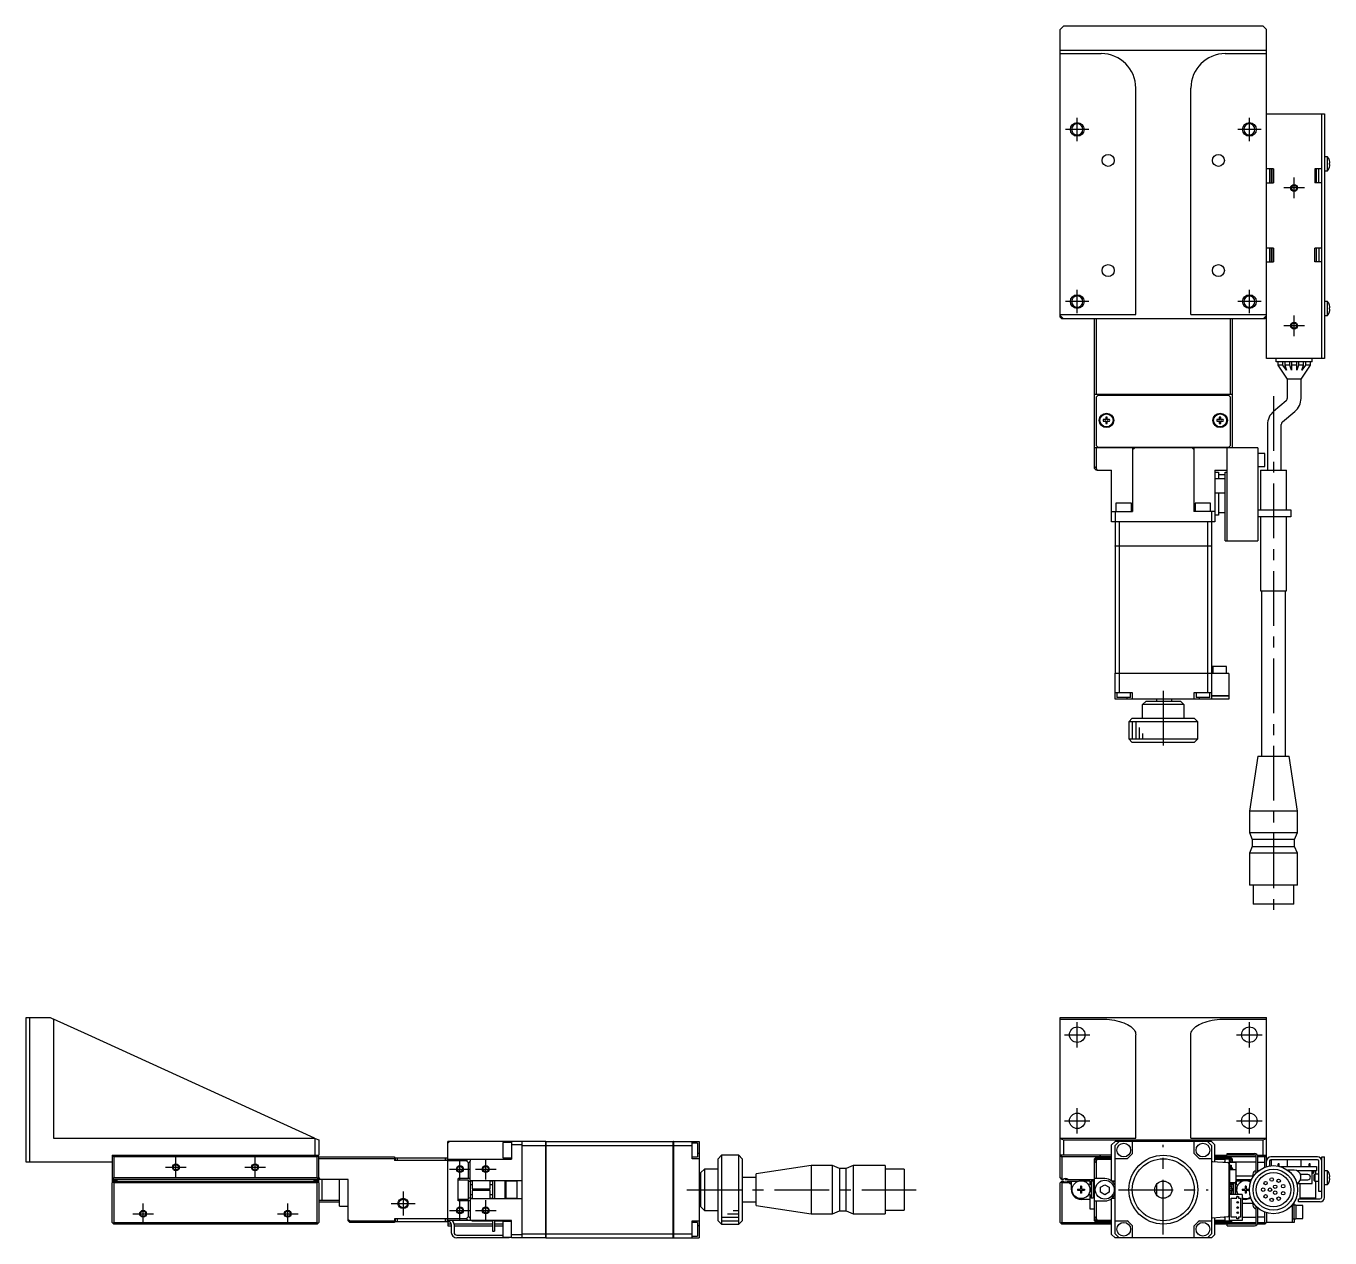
# Model space of a CAD drawing. Extents: x 0 to 775, y -8 to 645.
# Drawn here: x 0 to 378.7, y 292.9 to 644.9 of the extents above; entities that cross this region are included whole.
import ezdxf

# ---------------------------------------------------------------- set-up
doc = ezdxf.new("R2010")
doc.units = 0
doc.header["$LTSCALE"] = 0.5
doc.linetypes.add('CENTER', pattern=[50.8, 31.75, -6.35, 6.35, -6.35])
for name, color, linetype in [('MSM_CENTER', 1, 'CENTER'), ('MSM_CONTINUOUS', 7, 'CONTINUOUS'), ('MSM_NARROW', 5, 'CONTINUOUS')]:
    doc.layers.add(name, color=color, linetype=linetype)

msp = doc.modelspace()

# ---------------------------------------------------------------- linework, layer by layer
at = {"layer": 'MSM_CENTER'}
for p, q in [((305.29, 611.46), (305.29, 618.26)), ((355.29, 611.46), (355.29, 618.26)), ((308.69, 614.86), (301.89, 614.86)), ((358.69, 614.86), (351.89, 614.86)), ((368.29, 594.86), (368.29, 600.86)), ((371.29, 597.86), (365.29, 597.86)), ((305.29, 561.46), (305.29, 568.26)), ((355.29, 561.46), (355.29, 568.26)), ((308.69, 564.86), (301.89, 564.86)), ((358.69, 564.86), (351.89, 564.86)), ((368.29, 554.86), (368.29, 560.86)), ((371.29, 557.86), (365.29, 557.86)), ((362.29, 537.41), (362.29, 386.31)), ((330.29, 451.86), (330.29, 433.36)), ((305.29, 348.25), (305.29, 355.65)), ((355.29, 348.25), (355.29, 355.65)), ((301.59, 351.95), (308.99, 351.95)), ((351.59, 351.95), (358.99, 351.95)), ((305.29, 323.25), (305.29, 330.65)), ((355.29, 323.25), (355.29, 330.65)), ((301.59, 326.95), (308.99, 326.95)), ((351.59, 326.95), (358.99, 326.95)), ((330.29, 293.95), (330.29, 319.95)), ((43.5, 310.45), (43.5, 316.45)), ((66.5, 310.45), (66.5, 316.45)), ((126, 309.95), (126, 315.95)), ((133.5, 309.95), (133.5, 315.95)), ((40.5, 313.45), (46.5, 313.45)), ((63.5, 313.45), (69.5, 313.45)), ((123, 312.95), (129, 312.95)), ((130.5, 312.95), (136.5, 312.95)), ((191.95, 306.95), (258.55, 306.95)), ((317.29, 306.95), (343.29, 306.95)), ((34, 296.95), (34, 302.95)), ((76, 296.95), (76, 302.95)), ((106, 302.95), (113, 302.95)), ((109.5, 306.45), (109.5, 299.45)), ((126, 297.95), (126, 303.95)), ((133.5, 297.95), (133.5, 303.95)), ((31, 299.95), (37, 299.95)), ((73, 299.95), (79, 299.95)), ((123, 300.95), (129, 300.95)), ((130.5, 300.95), (136.5, 300.95))]:
    msp.add_line(p, q, dxfattribs=at)
at = {"layer": 'MSM_CONTINUOUS'}
for p, q in [((301.29, 644.86), (300.29, 643.86)), ((300.29, 560.36), (300.29, 643.86)), ((359.29, 644.86), (301.29, 644.86)), ((360.29, 643.86), (359.29, 644.86)), ((360.29, 548.36), (360.29, 643.86)), ((300.29, 637.86), (360.29, 637.86)), ((300.29, 636.86), (312.29, 636.86)), ((348.29, 636.86), (360.29, 636.86)), ((322.29, 561.06), (322.29, 626.86)), ((338.29, 561.06), (338.29, 626.86)), ((360.29, 619.36), (377.09, 619.36)), ((376.29, 548.36), (376.29, 619.36)), ((377.09, 619.36), (377.09, 548.36)), ((377.99, 606.86), (377.09, 606.86)), ((377.99, 602.86), (377.99, 606.86)), ((362.29, 603.36), (360.29, 603.36)), ((361.09, 603.36), (361.09, 599.36)), ((361.59, 603.36), (361.59, 599.36)), ((361.79, 603.36), (361.79, 599.36)), ((362.29, 603.36), (362.29, 599.36)), ((374.29, 603.36), (374.29, 599.36)), ((376.29, 603.36), (374.29, 603.36)), ((374.79, 599.36), (374.79, 603.36)), ((375.49, 599.36), (375.49, 603.36)), ((377.09, 602.86), (377.99, 602.86)), ((378.55, 605.79), (378.55, 605.81)), ((378.55, 605.06), (378.68, 605.06)), ((378.55, 604.66), (378.55, 605.06)), ((378.68, 604.66), (378.55, 604.66)), ((378.55, 603.91), (378.55, 603.93)), ((360.29, 599.36), (362.29, 599.36)), ((376.29, 599.36), (374.29, 599.36)), ((362.29, 580.36), (360.29, 580.36)), ((361.09, 580.36), (361.09, 576.36)), ((361.59, 580.36), (361.59, 576.36)), ((361.79, 580.36), (361.79, 576.36)), ((362.29, 580.36), (362.29, 576.36)), ((376.29, 580.36), (374.29, 580.36)), ((374.29, 576.36), (374.29, 580.36)), ((374.79, 576.36), (374.79, 580.36)), ((375.49, 580.36), (375.49, 576.36)), ((360.29, 576.36), (362.29, 576.36)), ((376.29, 576.36), (374.29, 576.36)), ((377.99, 564.86), (377.09, 564.86)), ((377.99, 560.86), (377.99, 564.86)), ((300.29, 561.06), (322.29, 561.06)), ((300.29, 560.86), (301.29, 559.86)), ((338.29, 561.06), (360.29, 561.06)), ((359.29, 559.86), (360.29, 560.86)), ((377.09, 560.86), (377.99, 560.86)), ((378.55, 563.79), (378.55, 563.81)), ((378.55, 563.06), (378.68, 563.06)), ((378.55, 562.66), (378.55, 563.06)), ((378.68, 562.66), (378.55, 562.66)), ((378.55, 561.91), (378.55, 561.93)), ((300.29, 560.36), (300.79, 559.86)), ((300.54, 560.11), (300.79, 560.36)), ((359.79, 559.86), (300.79, 559.86)), ((310.29, 516.36), (310.29, 559.86)), ((310.79, 559.86), (310.79, 537.86)), ((349.79, 537.86), (349.79, 559.86)), ((350.29, 559.86), (350.29, 522.36)), ((359.79, 560.36), (360.04, 560.11)), ((359.79, 559.86), (360.29, 560.36)), ((377.09, 548.36), (360.29, 548.36)), ((363.04, 547.36), (363.04, 548.36)), ((373.54, 547.36), (363.04, 547.36)), ((363.54, 547.36), (363.54, 546.36)), ((365.04, 546.36), (363.54, 546.36)), ((363.54, 546.36), (366.29, 542.36)), ((365.04, 546.36), (365.04, 547.36)), ((366.04, 544.91), (365.04, 546.36)), ((365.54, 547.36), (365.54, 546.36)), ((367.04, 546.36), (365.54, 546.36)), ((365.54, 546.36), (366.04, 544.91)), ((367.04, 546.36), (367.04, 547.36)), ((367.54, 544.91), (367.04, 546.36)), ((367.54, 547.36), (367.54, 544.91)), ((369.04, 546.36), (367.54, 546.36)), ((369.04, 544.91), (369.04, 547.36)), ((369.54, 546.36), (369.04, 544.91)), ((369.54, 547.36), (369.54, 546.36)), ((371.04, 546.36), (369.54, 546.36)), ((370.29, 542.36), (373.04, 546.36)), ((370.54, 544.91), (371.04, 546.36)), ((371.54, 546.36), (370.54, 544.91)), ((371.04, 546.36), (371.04, 547.36)), ((371.54, 547.36), (371.54, 546.36)), ((373.04, 546.36), (371.54, 546.36)), ((373.04, 546.36), (373.04, 547.36)), ((373.54, 547.36), (373.54, 548.36)), ((370.29, 542.36), (366.29, 542.36)), ((366.29, 542.36), (366.29, 536.76)), ((370.29, 536.76), (370.29, 542.36)), ((350.29, 537.86), (310.29, 537.86)), ((316.04, 537.86), (316.04, 537.56)), ((316.54, 537.86), (316.54, 537.56)), ((322.04, 537.56), (322.04, 537.86)), ((325.49, 537.86), (325.29, 537.66)), ((335.29, 537.66), (335.09, 537.86)), ((338.54, 537.86), (338.54, 537.56)), ((344.04, 537.56), (344.04, 537.86)), ((344.54, 537.56), (344.54, 537.86)), ((311.29, 537.56), (310.79, 537.06)), ((310.79, 537.06), (310.79, 523.06)), ((349.29, 537.56), (311.29, 537.56)), ((335.29, 537.66), (325.29, 537.66)), ((325.29, 537.66), (325.29, 537.56)), ((335.29, 537.56), (335.29, 537.66)), ((349.79, 537.06), (349.29, 537.56)), ((349.79, 523.06), (349.79, 537.06)), ((365.94, 535.99), (362.33, 532.97)), ((313.55, 530.6), (312.87, 530.6)), ((313.55, 531.28), (313.55, 530.6)), ((314.03, 530.6), (314.03, 531.28)), ((314.71, 530.6), (314.03, 530.6)), ((346.55, 530.6), (345.87, 530.6)), ((346.55, 531.28), (346.55, 530.6)), ((347.03, 530.6), (347.03, 531.28)), ((347.71, 530.6), (347.03, 530.6)), ((364.91, 529.91), (368.51, 532.93)), ((312.87, 530.12), (313.55, 530.12)), ((313.55, 530.12), (313.55, 529.44)), ((314.03, 529.44), (314.03, 530.12)), ((314.03, 530.12), (314.71, 530.12)), ((345.87, 530.12), (346.55, 530.12)), ((346.55, 530.12), (346.55, 529.44)), ((347.03, 529.44), (347.03, 530.12)), ((347.03, 530.12), (347.71, 530.12)), ((360.55, 529.14), (360.55, 515.86)), ((364.55, 515.86), (364.55, 529.14)), ((310.79, 523.06), (311.29, 522.56)), ((349.29, 522.56), (349.79, 523.06)), ((357.79, 522.36), (310.29, 522.36)), ((310.79, 522.36), (310.79, 516.47)), ((311.29, 522.56), (349.29, 522.56)), ((316.04, 522.56), (316.04, 522.36)), ((320.29, 522.56), (320.29, 522.36)), ((321.29, 522.56), (321.29, 522.36)), ((321.39, 522.36), (321.39, 503.86)), ((321.39, 521.86), (321.89, 522.36)), ((322.79, 522.56), (322.79, 522.36)), ((337.79, 522.36), (337.79, 522.56)), ((338.69, 522.36), (339.19, 521.86)), ((339.19, 522.36), (339.19, 503.86)), ((339.29, 522.56), (339.29, 522.36)), ((340.29, 522.36), (340.29, 522.56)), ((344.54, 522.36), (344.54, 522.56)), ((348.79, 495.36), (348.79, 522.36)), ((357.79, 522.36), (357.79, 495.36)), ((359.79, 520.76), (357.79, 520.76)), ((359.79, 516.96), (359.79, 520.76)), ((310.29, 516.97), (310.79, 516.47)), ((310.79, 515.86), (310.29, 516.36)), ((310.79, 516.47), (311.1, 515.86)), ((311.1, 515.86), (310.79, 515.86)), ((311.1, 515.86), (315.29, 515.86)), ((315.29, 500.86), (315.29, 515.86)), ((345.29, 515.86), (345.29, 500.86)), ((345.29, 515.86), (348.79, 515.86)), ((345.29, 515.36), (346.29, 515.36)), ((346.29, 515.36), (346.29, 513.36)), ((348.29, 515.36), (348.79, 515.36)), ((348.29, 495.36), (348.29, 515.36)), ((357.79, 516.96), (359.79, 516.96)), ((358.54, 515.86), (366.04, 515.86)), ((358.54, 515.86), (358.54, 504.36)), ((366.04, 504.36), (366.04, 515.86)), ((348.29, 513.36), (345.29, 513.36)), ((346.29, 514.61), (348.29, 514.61)), ((345.29, 509.36), (348.29, 509.36)), ((346.29, 509.36), (346.29, 502.86)), ((315.29, 503.86), (321.39, 503.86)), ((316.29, 503.86), (316.29, 493.91)), ((321.04, 506.36), (316.54, 506.36)), ((316.54, 506.36), (316.54, 503.86)), ((321.04, 503.86), (321.04, 506.36)), ((345.29, 503.86), (339.19, 503.86)), ((344.04, 506.36), (339.54, 506.36)), ((339.54, 506.36), (339.54, 503.86)), ((344.04, 503.86), (344.04, 506.36)), ((344.29, 503.86), (344.29, 493.91)), ((357.79, 504.36), (367.29, 504.36)), ((367.29, 504.36), (367.29, 502.36)), ((345.29, 500.86), (315.29, 500.86)), ((317.45, 500.86), (317.45, 493.91)), ((343.14, 500.86), (343.14, 493.91)), ((346.29, 502.86), (345.29, 502.86)), ((346.29, 503.61), (348.29, 503.61)), ((367.29, 502.36), (357.79, 502.36)), ((358.54, 502.36), (358.54, 480.86)), ((366.04, 480.86), (366.04, 502.36)), ((316.29, 493.91), (344.29, 493.91)), ((316.29, 493.86), (316.29, 456.91)), ((344.29, 493.86), (316.29, 493.86)), ((316.3, 493.86), (316.3, 493.91)), ((317.45, 493.86), (317.45, 493.91)), ((317.45, 493.86), (317.45, 456.91)), ((343.13, 493.86), (343.13, 493.91)), ((343.14, 493.86), (343.14, 456.91)), ((344.28, 493.86), (344.28, 493.91)), ((344.29, 493.86), (344.29, 456.91)), ((348.29, 495.36), (357.79, 495.36)), ((358.54, 480.86), (366.04, 480.86)), ((358.79, 480.86), (358.79, 432.86)), ((365.79, 432.86), (365.79, 480.86)), ((348.69, 458.86), (344.29, 458.86)), ((344.79, 456.91), (344.79, 458.86)), ((348.69, 456.86), (348.69, 458.86)), ((316.29, 456.91), (348.29, 456.91)), ((349.29, 456.86), (316.29, 456.86)), ((316.29, 449.36), (316.29, 456.86)), ((316.3, 456.86), (316.3, 456.91)), ((317.45, 456.86), (317.45, 456.91)), ((317.45, 456.86), (317.45, 451.36)), ((343.13, 456.86), (343.13, 456.91)), ((343.14, 456.86), (343.14, 451.36)), ((344.28, 456.86), (344.28, 456.91)), ((344.29, 456.86), (344.29, 449.36)), ((348.29, 456.91), (348.29, 456.86)), ((349.29, 456.86), (349.29, 450.41)), ((316.29, 451.36), (321.29, 451.36)), ((316.79, 451.36), (316.79, 449.86)), ((320.79, 449.86), (320.79, 451.36)), ((321.29, 451.36), (321.29, 449.36)), ((339.29, 449.36), (339.29, 451.36)), ((339.29, 451.36), (344.29, 451.36)), ((339.79, 451.36), (339.79, 449.86)), ((343.79, 449.86), (343.79, 451.36)), ((349.29, 449.36), (316.29, 449.36)), ((320.79, 449.86), (316.79, 449.86)), ((319.79, 449.36), (319.79, 449.86)), ((325.29, 448.86), (324.29, 447.86)), ((324.29, 443.86), (324.29, 447.86)), ((336.29, 447.86), (324.29, 447.86)), ((325.29, 448.86), (335.29, 448.86)), ((328.29, 449.36), (328.29, 448.86)), ((332.79, 448.86), (332.79, 449.36)), ((336.29, 447.86), (335.29, 448.86)), ((336.29, 447.86), (336.29, 443.86)), ((343.79, 449.86), (339.79, 449.86)), ((340.79, 449.36), (340.79, 449.86)), ((344.29, 450.41), (349.29, 450.41)), ((349.29, 450.36), (344.29, 450.36)), ((349.24, 450.36), (349.24, 450.41)), ((349.29, 450.36), (349.29, 449.36)), ((321.29, 443.86), (320.29, 442.86)), ((321.29, 443.86), (339.29, 443.86)), ((340.29, 442.86), (339.29, 443.86)), ((340.29, 442.86), (320.29, 442.86)), ((320.29, 442.86), (320.29, 437.86)), ((340.29, 437.86), (340.29, 442.86)), ((320.29, 437.86), (340.29, 437.86)), ((320.29, 437.86), (321.29, 436.86)), ((339.29, 436.86), (321.29, 436.86)), ((339.29, 436.86), (340.29, 437.86)), ((357.72, 432.86), (355.29, 416.86)), ((357.72, 432.86), (366.86, 432.86)), ((369.29, 416.86), (366.86, 432.86)), ((369.29, 416.86), (355.29, 416.86)), ((355.29, 416.86), (355.29, 410.66)), ((369.29, 410.66), (369.29, 416.86)), ((355.29, 410.66), (369.29, 410.66)), ((355.29, 410.66), (356.14, 408.66)), ((368.44, 408.66), (369.29, 410.66)), ((356.14, 406.66), (355.29, 404.66)), ((368.44, 408.66), (356.14, 408.66)), ((356.14, 408.66), (356.14, 406.66)), ((356.14, 406.66), (368.44, 406.66)), ((368.44, 406.66), (368.44, 408.66)), ((369.29, 404.66), (368.44, 406.66)), ((369.29, 404.66), (355.29, 404.66)), ((355.29, 404.66), (355.29, 395.36)), ((369.29, 395.36), (369.29, 404.66)), ((369.29, 395.36), (355.29, 395.36)), ((356.34, 395.36), (356.34, 389.86)), ((368.24, 389.86), (368.24, 395.36)), ((368.24, 389.86), (356.34, 389.86)), ((0, 314.95), (0, 356.95)), ((0, 356.95), (7, 356.95)), ((1, 356.95), (1, 314.95)), ((7, 356.95), (8, 356.49)), ((8, 356.49), (8, 321.95)), ((18, 351.93), (8, 356.49)), ((300.29, 356.95), (360.29, 356.95)), ((300.29, 310.45), (300.29, 356.95)), ((300.29, 356.49), (312.29, 356.49)), ((312.29, 356.49), (313.08, 356.48)), ((313.08, 356.48), (313.86, 356.44)), ((313.86, 356.44), (314.63, 356.37)), ((314.63, 356.37), (315.38, 356.27)), ((315.38, 356.27), (316.12, 356.15)), ((316.12, 356.15), (316.83, 356)), ((316.83, 356), (317.52, 355.82)), ((343.07, 355.82), (343.75, 356)), ((343.75, 356), (344.47, 356.15)), ((344.47, 356.15), (345.2, 356.27)), ((345.2, 356.27), (345.96, 356.37)), ((345.96, 356.37), (346.73, 356.44)), ((346.73, 356.44), (347.51, 356.48)), ((347.51, 356.48), (348.29, 356.49)), ((348.29, 356.49), (360.29, 356.49)), ((360.29, 313.66), (360.29, 356.95)), ((317.52, 355.82), (318.17, 355.62)), ((318.17, 355.62), (318.79, 355.4)), ((318.79, 355.4), (319.36, 355.16)), ((319.36, 355.16), (319.9, 354.89)), ((319.9, 354.89), (320.38, 354.61)), ((320.38, 354.61), (320.82, 354.32)), ((320.82, 354.32), (321.2, 354)), ((321.2, 354), (321.53, 353.68)), ((321.53, 353.68), (321.8, 353.34)), ((321.8, 353.34), (322.02, 353)), ((322.02, 353), (322.17, 352.65)), ((322.17, 352.65), (322.26, 352.29)), ((322.26, 352.29), (322.29, 351.93)), ((338.29, 351.93), (338.32, 352.29)), ((338.32, 352.29), (338.42, 352.65)), ((338.42, 352.65), (338.57, 353)), ((338.57, 353), (338.78, 353.34)), ((338.78, 353.34), (339.05, 353.68)), ((339.05, 353.68), (339.38, 354)), ((339.38, 354), (339.77, 354.32)), ((339.77, 354.32), (340.2, 354.61)), ((340.2, 354.61), (340.69, 354.89)), ((340.69, 354.89), (341.22, 355.16)), ((341.22, 355.16), (341.8, 355.4)), ((341.8, 355.4), (342.42, 355.62)), ((342.42, 355.62), (343.07, 355.82)), ((83.8, 321.95), (18, 351.93)), ((322.29, 321.95), (322.29, 351.93)), ((338.29, 321.95), (338.29, 351.93)), ((8, 321.95), (83.8, 321.95)), ((83.8, 321.95), (84, 321.86)), ((300.29, 321.95), (322.29, 321.95)), ((338.29, 321.95), (360.29, 321.95)), ((84, 316.95), (84, 321.86)), ((84, 321.86), (85, 321.4)), ((85, 321.4), (85, 316.95)), ((122.5, 320.45), (123, 320.95)), ((150.95, 320.95), (122.5, 320.95)), ((122.5, 298.45), (122.5, 320.95)), ((138.5, 320.7), (138.5, 316.2)), ((141, 320.7), (138.5, 320.7)), ((141, 320.95), (141, 315.85)), ((144, 319.95), (141, 319.95)), ((144, 320.95), (144, 292.95)), ((144, 319.79), (150.95, 319.79)), ((150.95, 292.95), (150.95, 320.95)), ((151, 320.94), (150.95, 320.94)), ((151, 319.79), (150.95, 319.79)), ((151, 320.95), (187.95, 320.95)), ((151, 320.95), (151, 292.95)), ((151, 319.79), (187.95, 319.79)), ((187.95, 292.95), (187.95, 320.95)), ((188, 320.94), (187.95, 320.94)), ((188, 319.79), (187.95, 319.79)), ((188, 320.95), (195.5, 320.95)), ((188, 320.95), (188, 292.95)), ((188, 319.79), (193.5, 319.79)), ((193.5, 315.95), (193.5, 320.95)), ((195, 320.45), (193.5, 320.45)), ((195, 320.45), (195, 316.45)), ((195.5, 320.95), (195.5, 292.95)), ((300.29, 321.86), (301.29, 321.4)), ((301.29, 321.4), (359.29, 321.4)), ((301.29, 321.4), (301.29, 316.95)), ((316.29, 320.95), (315.29, 319.95)), ((315.29, 309.55), (315.29, 319.95)), ((344.29, 320.95), (316.29, 320.95)), ((316.29, 294.1), (316.29, 319.79)), ((321.29, 320.95), (321.29, 317.45)), ((339.29, 317.45), (339.29, 320.95)), ((345.29, 319.95), (344.29, 320.95)), ((344.29, 319.79), (344.29, 294.1)), ((345.29, 315.13), (345.29, 319.95)), ((359.29, 321.4), (360.29, 321.86)), ((359.29, 316.95), (359.29, 321.4)), ((25, 314.95), (0, 314.95)), ((25, 316.95), (85, 316.95)), ((25, 316.45), (25.5, 316.95)), ((25, 316.95), (25, 309.25)), ((25.25, 316.7), (25.5, 316.45)), ((25.5, 316.45), (25.5, 310.45)), ((84.5, 316.45), (25.5, 316.45)), ((85, 316.45), (84.5, 316.95)), ((84.5, 316.45), (84.75, 316.7)), ((84.5, 310.45), (84.5, 316.45)), ((85, 309.25), (85, 316.45)), ((85, 316.45), (107, 316.45)), ((107, 315.95), (85, 315.95)), ((107, 316.45), (107, 315.45)), ((122.5, 315.45), (107, 315.45)), ((107.3, 315.45), (107.3, 316.25)), ((107.3, 316.25), (122.3, 316.25)), ((107.8, 316.25), (107.8, 315.45)), ((121.8, 315.45), (121.8, 316.25)), ((122.3, 316.25), (122.3, 315.45)), ((122.5, 315.85), (129, 315.85)), ((127.89, 315.35), (122.5, 315.35)), ((127.89, 315.35), (128.39, 315.85)), ((128.5, 314.74), (127.89, 315.35)), ((129, 315.24), (128.5, 314.74)), ((128.5, 310.2), (128.5, 314.74)), ((129, 315.85), (129, 315.24)), ((129, 315.85), (141, 315.85)), ((129, 309.44), (129, 315.24)), ((138.5, 316.2), (141, 316.2)), ((193.5, 316.45), (195, 316.45)), ((195.5, 315.95), (193.5, 315.95)), ((195.5, 317.45), (195, 317.45)), ((202, 316.95), (201, 315.95)), ((201, 297.95), (201, 315.95)), ((202, 316.95), (202, 296.95)), ((207, 316.95), (202, 316.95)), ((207, 296.95), (207, 316.95)), ((208, 315.95), (207, 316.95)), ((208, 315.95), (208, 297.95)), ((315.29, 316.95), (300.29, 316.95)), ((300.29, 316.45), (300.79, 316.95)), ((300.54, 316.7), (300.79, 316.45)), ((300.79, 316.45), (300.79, 309.95)), ((315.29, 316.45), (300.79, 316.45)), ((310.79, 316.45), (310.29, 315.95)), ((310.29, 297.95), (310.29, 315.95)), ((310.29, 315.35), (310.79, 315.85)), ((310.39, 315.45), (310.29, 315.45)), ((310.79, 315.24), (310.29, 314.74)), ((310.79, 315.85), (310.79, 316.25)), ((310.79, 316.25), (315.29, 316.25)), ((311.1, 315.85), (310.79, 315.24)), ((310.79, 315.85), (315.29, 315.85)), ((310.79, 315.24), (310.79, 310.2)), ((311.29, 316.25), (311.29, 315.85)), ((311.79, 316.95), (312.14, 316.6)), ((312.14, 316.6), (315.29, 316.6)), ((319.79, 315.95), (316.29, 315.95)), ((344.29, 315.95), (340.79, 315.95)), ((344.29, 315.2), (344.59, 315.18)), ((344.59, 315.18), (349.01, 314.87)), ((345.29, 316.95), (348.79, 316.95)), ((345.29, 316.6), (348.44, 316.6)), ((357.29, 316.45), (345.29, 316.45)), ((345.29, 316.25), (349.79, 316.25)), ((345.29, 315.85), (348.29, 315.85)), ((348.29, 314.95), (347.87, 314.95)), ((348.29, 314.92), (348.29, 315.95)), ((348.29, 315.95), (349.49, 315.95)), ((348.44, 316.6), (348.79, 316.95)), ((348.79, 316.95), (348.79, 317.45)), ((348.79, 317.45), (356.79, 317.45)), ((357.09, 316.95), (348.79, 316.95)), ((349.29, 315.95), (349.29, 316.25)), ((349.29, 314.57), (349.29, 299.33)), ((349.49, 297.95), (349.49, 315.95)), ((349.49, 315.85), (349.79, 315.85)), ((349.79, 315.24), (349.49, 315.84)), ((351.49, 314.85), (349.49, 314.85)), ((350.29, 315.95), (349.79, 316.45)), ((349.79, 316.25), (349.79, 315.85)), ((349.79, 315.85), (350.29, 315.35)), ((350.18, 314.85), (349.79, 315.24)), ((349.79, 314.85), (349.79, 315.24)), ((350.29, 315.45), (350.19, 315.45)), ((350.29, 315.95), (350.29, 314.85)), ((357.29, 314.95), (350.29, 314.95)), ((351.49, 311.05), (351.49, 314.85)), ((357.29, 311.85), (357.29, 316.75)), ((357.66, 316.95), (360.29, 316.95)), ((359.79, 316.45), (357.79, 316.45)), ((357.79, 312.31), (357.79, 316.45)), ((359.79, 314.85), (357.79, 314.85)), ((359.79, 316.95), (360.29, 316.45)), ((359.79, 316.45), (360.04, 316.7)), ((359.79, 313.49), (359.79, 316.45)), ((361.09, 315.25), (361.09, 313.84)), ((361.59, 315.45), (361.15, 315.45)), ((375.09, 316.45), (361.49, 316.45)), ((375.09, 315.65), (361.49, 315.65)), ((361.59, 315.45), (361.59, 313.91)), ((363.67, 313.81), (363.67, 314.45)), ((363.92, 314.45), (363.67, 314.45)), ((363.92, 313.76), (363.92, 314.45)), ((366.29, 315.65), (366.29, 313.65)), ((370.29, 313.65), (370.29, 315.65)), ((372.92, 314.45), (372.67, 314.45)), ((372.67, 313.65), (372.67, 314.45)), ((372.92, 313.65), (372.92, 314.45)), ((375.49, 306.45), (375.49, 315.25)), ((376.29, 316.45), (377.09, 316.45)), ((376.29, 304.75), (376.29, 316.45)), ((377.09, 304.65), (377.09, 316.45)), ((196, 311.95), (197, 312.95)), ((196, 301.95), (196, 311.95)), ((201, 312.95), (197, 312.95)), ((197, 312.95), (197, 300.95)), ((228, 313.95), (212, 311.52)), ((212, 302.38), (212, 311.52)), ((228, 313.95), (228, 299.95)), ((234.2, 313.95), (228, 313.95)), ((234.2, 299.95), (234.2, 313.95)), ((236.2, 313.1), (234.2, 313.95)), ((236.2, 313.1), (236.2, 300.8)), ((238.2, 313.1), (236.2, 313.1)), ((240.2, 313.95), (238.2, 313.1)), ((238.2, 300.8), (238.2, 313.1)), ((240.2, 313.95), (240.2, 299.95)), ((249.5, 313.95), (240.2, 313.95)), ((249.5, 313.95), (249.5, 299.95)), ((255, 312.9), (249.5, 312.9)), ((255, 312.9), (255, 301)), ((349.49, 314.12), (350.04, 314.12)), ((349.49, 313.9), (349.72, 313.9)), ((349.49, 313.65), (349.72, 313.65)), ((349.49, 313.58), (349.72, 313.58)), ((349.49, 313.17), (349.58, 313.17)), ((349.49, 311.17), (349.59, 311.17)), ((349.49, 311.05), (349.59, 311.05)), ((349.59, 309.05), (349.59, 312.75)), ((349.69, 312.85), (351.27, 312.85)), ((349.72, 313.39), (349.72, 313.9)), ((349.82, 313.29), (350.15, 313.29)), ((350.15, 313.06), (349.82, 313.06)), ((350.04, 314.12), (350.04, 313.29)), ((350.04, 313.06), (350.04, 312.85)), ((350.25, 312.85), (350.25, 312.96)), ((350.48, 312.85), (350.48, 312.96)), ((351.37, 312.75), (351.37, 309.37)), ((351.37, 311.05), (351.49, 311.05)), ((351.37, 310.95), (356.29, 310.95)), ((356.29, 311.45), (356.29, 310.55)), ((357.96, 312.45), (357.79, 312.45)), ((364.32, 313.65), (374.79, 313.65)), ((368.29, 312.6), (366.43, 312.6)), ((374.79, 312.45), (369.05, 312.45)), ((372.29, 311.35), (370.15, 311.35)), ((373.54, 308.75), (373.54, 312.45)), ((373.77, 311.65), (373.54, 311.65)), ((373.77, 312.45), (373.77, 311.65)), ((374, 311.9), (373.77, 311.9)), ((374, 312.45), (374, 311.9)), ((374.29, 311.45), (374.09, 311.25)), ((374.09, 309.65), (374.09, 311.25)), ((374.29, 311.45), (374.29, 309.45)), ((375.49, 311.45), (374.29, 311.45)), ((374.54, 312.45), (374.54, 311.45)), ((374.79, 313.65), (374.79, 312.45)), ((377.99, 312.45), (377.09, 312.45)), ((377.99, 308.45), (377.99, 312.45)), ((378.55, 311.38), (378.55, 311.4)), ((378.55, 310.65), (378.68, 310.65)), ((378.55, 310.25), (378.55, 310.65)), ((25.5, 310.45), (25, 309.95)), ((93.5, 309.95), (25, 309.95)), ((25, 309.72), (26.4, 309.72)), ((25, 308.95), (25.5, 309.45)), ((25.1, 309.15), (25, 309.25)), ((25, 297.45), (25, 308.95)), ((25.1, 309.05), (25.1, 309.25)), ((25.25, 309.2), (25.5, 308.95)), ((26.1, 309.55), (25.4, 309.55)), ((25.5, 310.45), (84.5, 310.45)), ((25.5, 309.45), (84.5, 309.45)), ((84.5, 308.95), (25.5, 308.95)), ((25.5, 308.95), (25.5, 297.45)), ((26.4, 309.72), (26.4, 309.45)), ((85, 309.72), (83.6, 309.72)), ((83.6, 309.72), (83.6, 309.45)), ((84.6, 309.55), (83.9, 309.55)), ((85, 309.95), (84.5, 310.45)), ((84.5, 309.45), (85, 308.95)), ((84.5, 308.95), (84.75, 309.2)), ((84.5, 297.45), (84.5, 308.95)), ((85, 309.25), (84.9, 309.15)), ((84.9, 309.25), (84.9, 309.05)), ((85.5, 309.95), (85, 310.45)), ((85, 308.95), (85, 297.45)), ((86, 303.95), (86, 309.95)), ((91, 302.2), (91, 309.95)), ((93.5, 297.95), (93.5, 309.95)), ((129, 310.2), (125.5, 310.2)), ((125.5, 303.7), (125.5, 310.2)), ((128.5, 309.7), (125.5, 309.7)), ((128.5, 304.2), (128.5, 309.7)), ((129, 309.44), (128.5, 309.23)), ((144, 309.55), (129, 309.55)), ((129.1, 304.35), (129.1, 309.55)), ((129.6, 309.45), (129.1, 309.45)), ((129.1, 308.45), (129.6, 308.45)), ((129.5, 309.55), (129.5, 309.45)), ((129.6, 309.55), (129.6, 307.2)), ((129.6, 307.2), (134.8, 307.2)), ((134.8, 307.2), (134.8, 309.55)), ((135.5, 309.45), (134.8, 309.45)), ((134.8, 308.45), (135.5, 308.45)), ((135.5, 309.55), (135.5, 304.35)), ((136, 309.55), (136, 304.35)), ((139.1, 304.35), (139.1, 309.55)), ((139.3, 309.55), (139.3, 304.35)), ((142.5, 309.45), (139.3, 309.45)), ((142.5, 309.55), (142.5, 304.35)), ((196, 310.45), (195.5, 310.45)), ((196, 309.45), (195.5, 309.45)), ((195.5, 308.45), (196, 308.45)), ((212, 310.45), (208, 310.45)), ((300.79, 309.95), (300.29, 310.45)), ((300.29, 308.95), (300.79, 309.45)), ((300.29, 297.45), (300.29, 308.95)), ((300.54, 309.2), (300.79, 308.95)), ((300.79, 309.95), (301.23, 309.95)), ((300.79, 309.45), (301.23, 309.45)), ((303.09, 308.95), (300.79, 308.95)), ((300.79, 308.95), (300.79, 297.45)), ((301.79, 310.19), (301.79, 309.95)), ((301.79, 309.95), (310.09, 309.95)), ((302.55, 309.45), (305.68, 309.45)), ((303.59, 309.3), (303.09, 308.95)), ((303.09, 308.95), (303.59, 308.45)), ((303.59, 306.95), (303.59, 309.45)), ((305.39, 307.09), (306.19, 307.09)), ((305.39, 307.09), (305.39, 306.8)), ((305.39, 306.8), (306.19, 306.8)), ((305.92, 307.09), (305.92, 306.8)), ((306.54, 307.95), (306.25, 307.95)), ((306.25, 307.95), (306.25, 307.15)), ((306.25, 307.42), (306.54, 307.42)), ((306.25, 306.74), (306.25, 305.95)), ((306.54, 307.95), (306.54, 307.15)), ((306.54, 306.74), (306.54, 305.95)), ((306.6, 307.09), (307.39, 307.09)), ((306.6, 306.8), (307.39, 306.8)), ((306.86, 306.8), (306.86, 307.09)), ((309.09, 309.45), (307.11, 309.45)), ((307.39, 307.09), (307.39, 306.8)), ((308.8, 308.33), (309.09, 308.5)), ((309.09, 308.5), (309.09, 309.45)), ((309.89, 309.45), (309.29, 309.45)), ((309.29, 309.45), (309.29, 304.45)), ((309.89, 309.45), (309.89, 304.45)), ((310.09, 309.95), (310.09, 308.5)), ((310.09, 309.72), (310.29, 309.72)), ((310.29, 308.38), (310.09, 308.5)), ((313.29, 310.2), (310.29, 310.2)), ((312.04, 307.67), (313.29, 308.39)), ((312.04, 306.23), (312.04, 307.67)), ((313.29, 308.39), (314.54, 307.67)), ((314.54, 307.67), (314.54, 306.23)), ((315.29, 309.55), (316.29, 309.55)), ((315.38, 309.44), (316.29, 309.44)), ((328.29, 308.45), (328.29, 305.45)), ((349.49, 310.2), (349.59, 310.2)), ((349.49, 309.64), (349.59, 309.64)), ((349.49, 308.45), (349.5, 308.45)), ((349.72, 308.22), (349.49, 308.22)), ((349.72, 308.15), (349.49, 308.15)), ((349.72, 307.9), (349.49, 307.9)), ((349.49, 307.2), (350.29, 307.2)), ((350.95, 308.95), (349.69, 308.95)), ((349.72, 307.9), (349.72, 308.41)), ((349.72, 307.95), (350.29, 307.95)), ((349.73, 308.45), (350.29, 308.45)), ((350.15, 308.74), (349.82, 308.74)), ((349.82, 308.51), (350.15, 308.51)), ((349.92, 308.95), (349.92, 308.74)), ((349.92, 308.51), (349.92, 308.45)), ((349.92, 307.95), (349.92, 307.2)), ((350.04, 308.95), (350.04, 308.74)), ((350.04, 308.51), (350.04, 308.45)), ((350.04, 307.95), (350.04, 307.2)), ((350.25, 308.84), (350.25, 308.95)), ((350.29, 305.52), (350.29, 308.54)), ((350.49, 308.5), (350.29, 308.38)), ((350.48, 308.84), (350.48, 308.95)), ((350.49, 308.5), (350.49, 308.95)), ((350.69, 308.95), (350.69, 305.52)), ((351.34, 309.3), (351.02, 308.98)), ((351.29, 309.25), (351.29, 305.52)), ((351.37, 309.95), (355.97, 309.95)), ((351.49, 309.45), (351.49, 308.5)), ((353.48, 309.45), (351.49, 309.45)), ((351.49, 308.5), (351.79, 308.33)), ((353.19, 307.09), (353.99, 307.09)), ((353.19, 307.09), (353.19, 306.8)), ((353.19, 306.8), (353.99, 306.8)), ((353.72, 307.09), (353.72, 306.8)), ((354.34, 307.95), (354.05, 307.95)), ((354.05, 307.95), (354.05, 307.15)), ((354.05, 307.42), (354.34, 307.42)), ((354.05, 306.74), (354.05, 305.95)), ((354.34, 307.95), (354.34, 307.15)), ((354.34, 306.74), (354.34, 305.95)), ((354.4, 307.09), (355.19, 307.09)), ((354.4, 306.8), (355.19, 306.8)), ((354.66, 306.8), (354.66, 307.09)), ((355.75, 309.45), (354.91, 309.45)), ((355.19, 307.09), (355.19, 306.8)), ((369.06, 308.75), (373.54, 308.75)), ((370.04, 304.45), (370.04, 308.75)), ((370.15, 309.85), (372.29, 309.85)), ((374.09, 309.65), (374.29, 309.45)), ((374.29, 309.45), (375.49, 309.45)), ((374.54, 309.45), (374.54, 304.45)), ((377.09, 308.45), (377.99, 308.45)), ((378.68, 310.25), (378.55, 310.25)), ((378.55, 309.5), (378.55, 309.52)), ((85, 303.95), (91, 303.95)), ((85, 303.45), (91, 303.45)), ((125.5, 304.2), (128.5, 304.2)), ((129, 303.7), (125.5, 303.7)), ((128.5, 304.67), (129, 304.46)), ((128.5, 299.16), (128.5, 303.7)), ((129, 304.46), (129, 298.66)), ((129, 304.35), (144, 304.35)), ((129.6, 305.45), (129.1, 305.45)), ((129.1, 304.45), (129.6, 304.45)), ((129.5, 304.45), (129.5, 304.35)), ((129.6, 306.7), (129.6, 304.35)), ((134.8, 306.7), (129.6, 306.7)), ((134.8, 304.35), (134.8, 306.7)), ((135.5, 305.45), (134.8, 305.45)), ((134.8, 304.45), (135.5, 304.45)), ((139.3, 304.45), (142.5, 304.45)), ((196, 305.45), (195.5, 305.45)), ((195.5, 304.45), (196, 304.45)), ((195.5, 303.45), (196, 303.45)), ((208, 303.45), (212, 303.45)), ((306.25, 306.48), (306.54, 306.48)), ((306.54, 305.95), (306.25, 305.95)), ((309.09, 304.15), (306.39, 304.15)), ((309.09, 305.4), (308.8, 305.57)), ((309.09, 301.25), (309.09, 305.4)), ((309.89, 304.45), (309.29, 304.45)), ((310.09, 305.4), (310.29, 305.51)), ((310.09, 305.4), (310.09, 304.95)), ((310.09, 304.95), (310.29, 304.95)), ((310.29, 304.75), (310.09, 304.95)), ((310.29, 303.7), (313.29, 303.7)), ((310.79, 303.7), (310.79, 298.66)), ((313.29, 305.5), (312.04, 306.23)), ((314.54, 306.23), (313.29, 305.5)), ((316.29, 304.35), (315.29, 304.35)), ((315.29, 293.95), (315.29, 304.35)), ((316.29, 304.46), (315.38, 304.46)), ((349.49, 306.7), (350.29, 306.7)), ((349.49, 305.95), (350.29, 305.95)), ((353.19, 305.52), (349.49, 305.52)), ((349.92, 306.7), (349.92, 305.95)), ((349.99, 304.52), (351.64, 304.52)), ((349.99, 299.02), (349.99, 304.52)), ((350.04, 306.7), (350.04, 305.95)), ((351.64, 304.52), (351.64, 305.02)), ((351.64, 305.02), (352.14, 305.02)), ((351.79, 305.57), (351.71, 305.52)), ((352.14, 305.02), (352.14, 304.52)), ((352.14, 304.52), (352.69, 304.52)), ((352.69, 304.52), (352.69, 299.02)), ((353.19, 305.52), (353.19, 298.02)), ((354.19, 304.15), (353.19, 304.15)), ((356.29, 302.95), (353.19, 302.95)), ((354.05, 306.48), (354.34, 306.48)), ((354.34, 305.95), (354.05, 305.95)), ((356.29, 303.34), (356.29, 302.45)), ((368.29, 298.45), (368.29, 303.34)), ((369.59, 303.45), (369.59, 304.25)), ((369.59, 304.25), (375.79, 304.25)), ((375.89, 303.45), (369.59, 303.45)), ((374.54, 304.45), (370.04, 304.45)), ((376.29, 306.45), (375.49, 306.45)), ((91, 302.2), (93.5, 302.2)), ((127.89, 298.55), (128.5, 299.16)), ((128.5, 299.16), (129, 298.66)), ((197, 300.95), (196, 301.95)), ((197, 300.95), (201, 300.95)), ((212, 302.38), (228, 299.95)), ((228, 299.95), (234.2, 299.95)), ((234.2, 299.95), (236.2, 300.8)), ((236.2, 300.8), (238.2, 300.8)), ((238.2, 300.8), (240.2, 299.95)), ((240.2, 299.95), (249.5, 299.95)), ((249.5, 301), (255, 301)), ((310.29, 301.25), (309.09, 301.25)), ((310.29, 299.16), (310.79, 298.66)), ((357.29, 297.15), (357.29, 302.05)), ((357.79, 297.45), (357.79, 301.59)), ((357.79, 301.45), (357.96, 301.45)), ((359.79, 297.45), (359.79, 300.41)), ((360.29, 300.24), (360.29, 297.45)), ((367.49, 302.25), (367.79, 301.95)), ((368.79, 302.45), (367.66, 302.45)), ((367.79, 297.45), (367.79, 302.62)), ((368.79, 302.45), (368.79, 298.45)), ((370.79, 302.35), (368.79, 302.35)), ((370.79, 298.55), (370.79, 302.35)), ((25.5, 296.95), (25, 297.45)), ((25.5, 297.45), (25.25, 297.2)), ((25.5, 297.45), (84.5, 297.45)), ((84.5, 296.95), (25.5, 296.95)), ((84.75, 297.2), (84.5, 297.45)), ((84.5, 296.95), (85, 297.45)), ((93.5, 298.25), (94.11, 297.95)), ((94, 297.45), (93.5, 297.95)), ((107, 297.45), (94, 297.45)), ((94.11, 297.95), (107, 297.95)), ((94.11, 297.95), (94.61, 297.45)), ((122.5, 298.45), (107, 298.45)), ((107, 298.45), (107, 297.45)), ((107.3, 297.65), (107.3, 298.45)), ((122.7, 297.65), (107.3, 297.65)), ((107.8, 298.45), (107.8, 297.65)), ((121.8, 297.65), (121.8, 298.45)), ((122.3, 298.45), (122.3, 297.65)), ((122.5, 298.55), (127.89, 298.55)), ((122.5, 298.05), (122.5, 298.45)), ((141, 298.05), (122.5, 298.05)), ((122.5, 297.65), (122.5, 296.45)), ((123.49, 296.95), (122.5, 296.95)), ((122.5, 296.45), (123.5, 296.45)), ((123.5, 296.85), (123.5, 294.55)), ((135.5, 296.95), (124.3, 296.95)), ((124.3, 296.85), (124.3, 294.55)), ((124.3, 296.45), (135.5, 296.45)), ((128.39, 298.05), (127.89, 298.55)), ((129, 298.66), (129, 298.05)), ((129.5, 298.05), (129.5, 297.95)), ((129.5, 297.95), (135.5, 297.95)), ((135.5, 298.05), (135.5, 294.95)), ((136, 298.05), (136, 294.95)), ((136, 297.95), (141, 297.95)), ((138.5, 296.95), (136, 296.95)), ((136, 296.45), (138.5, 296.45)), ((138.5, 297.7), (138.5, 293.2)), ((141, 297.7), (138.5, 297.7)), ((141, 292.95), (141, 298.05)), ((193.5, 297.95), (195.5, 297.95)), ((193.5, 292.95), (193.5, 297.95)), ((195, 297.45), (193.5, 297.45)), ((195, 297.45), (195, 293.45)), ((195.5, 296.45), (195, 296.45)), ((201, 297.95), (202, 296.95)), ((202, 296.95), (207, 296.95)), ((207, 296.95), (208, 297.95)), ((300.79, 296.95), (300.29, 297.45)), ((300.79, 297.45), (300.54, 297.2)), ((300.79, 297.45), (315.29, 297.45)), ((315.29, 296.95), (300.79, 296.95)), ((310.79, 298.05), (310.29, 298.55)), ((310.39, 298.45), (310.29, 298.45)), ((310.29, 297.95), (310.79, 297.45)), ((310.79, 298.66), (311.1, 298.05)), ((310.79, 297.65), (310.79, 298.05)), ((315.29, 298.05), (310.79, 298.05)), ((315.29, 297.65), (310.79, 297.65)), ((311.29, 298.05), (311.29, 297.65)), ((316.29, 297.95), (319.79, 297.95)), ((321.29, 296.45), (321.29, 292.95)), ((339.29, 292.95), (339.29, 296.45)), ((340.79, 297.95), (344.29, 297.95)), ((344.59, 298.72), (344.29, 298.7)), ((349.01, 299.03), (344.59, 298.72)), ((345.29, 293.95), (345.29, 298.77)), ((348.29, 298.05), (345.29, 298.05)), ((349.79, 297.65), (345.29, 297.65)), ((345.29, 297.45), (357.29, 297.45)), ((348.79, 296.95), (345.29, 296.95)), ((347.87, 298.95), (348.29, 298.95)), ((348.29, 297.95), (348.29, 298.98)), ((348.29, 297.95), (349.49, 297.95)), ((357.09, 296.95), (348.79, 296.95)), ((348.79, 296.45), (348.79, 296.95)), ((348.79, 296.45), (356.79, 296.45)), ((349.29, 297.65), (349.29, 297.95)), ((353.19, 298.02), (349.49, 298.02)), ((349.79, 298.02), (349.79, 297.65)), ((349.79, 297.45), (350.29, 297.95)), ((351.64, 299.02), (349.99, 299.02)), ((350.29, 297.95), (350.29, 298.02)), ((351.64, 298.52), (351.64, 299.02)), ((352.14, 298.52), (351.64, 298.52)), ((352.69, 299.02), (352.14, 299.02)), ((352.14, 299.02), (352.14, 298.52)), ((353.19, 298.95), (357.29, 298.95)), ((359.79, 296.95), (357.66, 296.95)), ((357.79, 299.05), (359.79, 299.05)), ((357.79, 297.45), (359.79, 297.45)), ((360.04, 297.2), (359.79, 297.45)), ((360.29, 297.45), (359.79, 296.95)), ((368.29, 297.45), (360.29, 297.45)), ((367.79, 298.45), (368.79, 298.45)), ((368.29, 298.45), (368.29, 297.45)), ((368.79, 298.55), (370.79, 298.55)), ((125.1, 293.75), (138.5, 293.75)), ((140.3, 292.95), (125.1, 292.95)), ((135.5, 294.95), (136, 294.95)), ((138.5, 293.2), (141, 293.2)), ((139.8, 292.95), (139.8, 293.2)), ((140.3, 293.2), (140.3, 292.95)), ((141, 293.95), (144, 293.95)), ((150.95, 292.95), (141, 292.95)), ((144, 294.1), (150.95, 294.1)), ((151, 294.11), (150.95, 294.11)), ((151, 292.96), (150.95, 292.96)), ((151, 294.1), (187.95, 294.1)), ((151, 292.95), (187.95, 292.95)), ((188, 294.11), (187.95, 294.11)), ((188, 292.96), (187.95, 292.96)), ((188, 294.1), (193.5, 294.1)), ((188, 292.95), (195.5, 292.95)), ((193.5, 293.45), (195, 293.45)), ((315.29, 293.95), (316.29, 292.95)), ((344.29, 292.95), (316.29, 292.95)), ((344.29, 292.95), (345.29, 293.95))]:
    msp.add_line(p, q, dxfattribs=at)
at = {"layer": 'MSM_CONTINUOUS', "extrusion": (0, 0, -1)}
for centre in [(-305.29, 614.86), (-355.29, 614.86), (-305.29, 564.86), (-355.29, 564.86)]:
    msp.add_circle(centre, 1.62, dxfattribs=at)
at = {"layer": 'MSM_CONTINUOUS'}
for centre, radius in [((314.29, 605.86), 1.75), ((346.29, 605.86), 1.75), ((368.29, 597.86), 0.783), ((314.29, 573.86), 1.75), ((346.29, 573.86), 1.75), ((368.29, 557.86), 0.783), ((313.79, 530.36), 2.1), ((313.79, 530.36), 1.9), ((346.79, 530.36), 2.1), ((346.79, 530.36), 1.9), ((305.29, 351.95), 2.25), ((355.29, 351.95), 2.25), ((305.29, 326.95), 2.25), ((355.29, 326.95), 2.25), ((318.79, 318.45), 2), ((341.79, 318.45), 2), ((330.29, 306.95), 10), ((330.29, 306.95), 9), ((43.5, 313.45), 0.783), ((66.5, 313.45), 0.783), ((126, 312.95), 0.783), ((133.5, 312.95), 0.783), ((362.29, 306.95), 7), ((362.29, 306.95), 5.95), ((362.29, 306.95), 5), ((306.39, 306.95), 2.6), ((313.29, 306.95), 2.75), ((330.29, 306.95), 2.5), ((359.29, 306.95), 0.5), ((360, 308.88), 0.5), ((361.29, 306.95), 0.5), ((361.77, 309.9), 0.5), ((362.79, 307.81), 0.5), ((363.79, 309.55), 0.5), ((365.11, 307.97), 0.5), ((109.5, 302.95), 1.23), ((351.89, 303.27), 0.25), ((360, 305.02), 0.5), ((361.77, 303.99), 0.5), ((362.79, 306.08), 0.5), ((363.79, 304.35), 0.5), ((365.11, 305.92), 0.5), ((34, 299.95), 0.783), ((76, 299.95), 0.783), ((126, 300.95), 0.783), ((133.5, 300.95), 0.783), ((351.89, 301.77), 0.25), ((351.89, 300.27), 0.25), ((318.79, 295.45), 2), ((341.79, 295.45), 2)]:
    msp.add_circle(centre, radius, dxfattribs=at)
for centre, radius, start, end in [((312.29, 626.86), 10, 0, 90), ((348.29, 626.86), 10, 90, 180), ((375.49, 604.86), 3.2, 17.27, 38.6822), ((375.49, 604.86), 3.2, 321.3178, 342.73), ((375.49, 604.86), 3.19, 3.5904, 16.9053), ((375.49, 604.86), 3.19, 343.0947, 356.4097), ((375.49, 562.86), 3.2, 17.27, 38.6822), ((375.49, 562.86), 3.2, 321.3178, 342.73), ((375.49, 562.86), 3.19, 3.5904, 16.9053), ((375.49, 562.86), 3.19, 343.0947, 356.4097), ((365.29, 536.76), 1, 310, 0), ((365.29, 536.76), 5, 310, 0), ((313.79, 530.36), 0.95, 165.3667, 194.6333), ((313.79, 530.36), 0.365, 138.8496, 221.1504), ((313.79, 530.36), 0.95, 75.3667, 104.6333), ((313.79, 530.36), 0.365, 48.8496, 131.1504), ((313.79, 530.36), 0.365, 318.8496, 41.1504), ((313.79, 530.36), 0.95, 345.3667, 14.6333), ((346.79, 530.36), 0.95, 165.3667, 194.6333), ((346.79, 530.36), 0.365, 138.8496, 221.1504), ((346.79, 530.36), 0.95, 75.3667, 104.6333), ((346.79, 530.36), 0.365, 48.8496, 131.1504), ((346.79, 530.36), 0.365, 318.8496, 41.1504), ((346.79, 530.36), 0.95, 345.3667, 14.6333), ((365.55, 529.14), 5, 130, 180), ((313.79, 530.36), 0.365, 228.8496, 311.1504), ((313.79, 530.36), 0.95, 255.3667, 284.6333), ((346.79, 530.36), 0.365, 228.8496, 311.1504), ((346.79, 530.36), 0.95, 255.3667, 284.6333), ((365.55, 529.14), 1, 130, 180), ((330.29, 306.95), 19, 132.5369, 137.4631), ((330.29, 306.95), 19, 42.5369, 47.4631), ((307.13, 330.11), 19, 311.7998, 318.2002), ((353.46, 330.11), 19, 221.7998, 228.2002), ((348.99, 314.57), 0.3, 0, 86), ((356.79, 316.45), 1, 0, 90), ((357.09, 316.75), 0.2, 0, 90), ((361.49, 315.25), 1.2, 90, 180), ((361.49, 315.25), 0.4, 90, 180), ((375.09, 315.25), 1.2, 0, 90), ((375.09, 315.25), 0.4, 0, 90), ((349.82, 313.39), 0.33, 180, 270), ((349.69, 312.75), 0.1, 90, 180), ((349.82, 313.39), 0.1, 180, 270), ((350.15, 312.96), 0.33, 0, 90), ((350.15, 312.96), 0.1, 0, 90), ((351.27, 312.75), 0.1, 0, 90), ((357.29, 311.45), 1, 90, 180), ((366.29, 311.45), 1, 35.7317, 61.0012), ((368.29, 310.6), 2, 292.4623, 90), ((372.29, 310.6), 0.75, 270, 90), ((375.49, 310.45), 3.2, 17.27, 38.6822), ((375.49, 310.45), 3.19, 3.5904, 16.9053), ((25.4, 309.25), 0.3, 90, 180), ((26.1, 309.25), 0.3, 41.8103, 90), ((83.9, 309.25), 0.3, 90, 138.1897), ((84.6, 309.25), 0.3, 0, 90), ((301.89, 309.2), 1, 48.5904, 131.4096), ((301.89, 310.2), 1, 228.5904, 311.4096), ((306.39, 306.95), 2.8, 180, 270), ((306.19, 307.15), 0.06, 270, 0), ((306.19, 306.74), 0.06, 0, 90), ((306.6, 307.15), 0.06, 180, 270), ((306.6, 306.74), 0.06, 90, 180), ((309.71, 306.83), 1.75, 121.3783, 127.006), ((309.59, 306.95), 1.59, 100.8931, 126.1973), ((309.59, 306.95), 1.59, 63.8359, 79.107), ((312.79, 306.95), 2.6, 164.0576, 195.9423), ((313.29, 306.95), 3.25, 49.9955, 90), ((313.29, 306.95), 3.25, 22.6055, 49.9942), ((349.82, 308.41), 0.33, 90, 180), ((349.69, 309.05), 0.1, 180, 270), ((349.82, 308.41), 0.1, 90, 180), ((350.15, 308.84), 0.33, 270, 0), ((350.15, 308.84), 0.1, 270, 0), ((350.99, 306.95), 1.59, 100.8931, 116.1642), ((347.79, 306.95), 2.6, 344.0576, 15.9424), ((350.95, 309.05), 0.1, 270, 315), ((350.99, 306.95), 1.59, 53.8028, 79.107), ((351.27, 309.37), 0.1, 315, 0), ((354.19, 306.95), 2.6, 56.3001, 213.2352), ((350.88, 306.83), 1.75, 52.994, 58.6217), ((353.99, 307.15), 0.06, 270, 0), ((353.99, 306.74), 0.06, 0, 90), ((354.4, 307.15), 0.06, 180, 270), ((354.4, 306.74), 0.06, 90, 180), ((375.49, 310.45), 3.2, 321.3178, 342.73), ((375.49, 310.45), 3.19, 343.0947, 356.4097), ((309.71, 307.06), 1.75, 232.994, 238.6217), ((309.59, 306.95), 1.59, 233.8027, 259.1069), ((309.59, 306.95), 1.59, 280.893, 296.1641), ((313.29, 306.95), 3.25, 270, 310.0046), ((313.29, 306.95), 3.25, 310.0047, 337.388), ((350.99, 306.95), 1.59, 296.1506, 306.1972), ((350.88, 307.06), 1.75, 301.3783, 307.006), ((354.19, 306.95), 2.6, 247.3801, 303.6999), ((354.19, 306.95), 2.8, 270, 302.617), ((375.79, 304.75), 0.5, 270, 0), ((375.89, 304.65), 1.2, 270, 0), ((348.99, 299.33), 0.3, 274, 0), ((357.29, 302.45), 1, 180, 270), ((366.29, 302.45), 1, 298.9988, 323.13), ((122.7, 296.85), 0.8, 0, 90), ((122.7, 296.85), 1.6, 0, 48.5903), ((307.13, 283.78), 19, 41.7998, 48.2002), ((353.46, 283.78), 19, 131.7998, 138.2002), ((356.79, 297.45), 1, 270, 0), ((357.09, 297.15), 0.2, 270, 0), ((125.1, 294.55), 1.6, 180, 270), ((125.1, 294.55), 0.8, 180, 270), ((330.29, 306.95), 19, 222.5369, 227.4631), ((330.29, 306.95), 19, 312.5369, 317.4631)]:
    msp.add_arc(centre, radius, start, end, dxfattribs=at)
at = {"layer": 'MSM_NARROW'}
for p, q in [((321.29, 442.86), (321.29, 437.86)), ((322.29, 442.86), (322.29, 437.86)), ((323.29, 441.16), (323.29, 437.86)), ((324.29, 439.46), (324.29, 437.86)), ((203.7, 299.95), (207, 299.95)), ((205.4, 300.95), (207, 300.95)), ((202, 298.95), (207, 298.95)), ((202, 297.95), (207, 297.95))]:
    msp.add_line(p, q, dxfattribs=at)
for centre, radius in [((305.29, 614.86), 2), ((355.29, 614.86), 2), ((368.29, 597.86), 1), ((305.29, 564.86), 2), ((355.29, 564.86), 2), ((368.29, 557.86), 1), ((43.5, 313.45), 1), ((66.5, 313.45), 1), ((126, 312.95), 1), ((133.5, 312.95), 1), ((109.5, 302.95), 1.5), ((34, 299.95), 1), ((76, 299.95), 1), ((126, 300.95), 1), ((133.5, 300.95), 1)]:
    msp.add_circle(centre, radius, dxfattribs=at)

doc.saveas('drawing.dxf')
